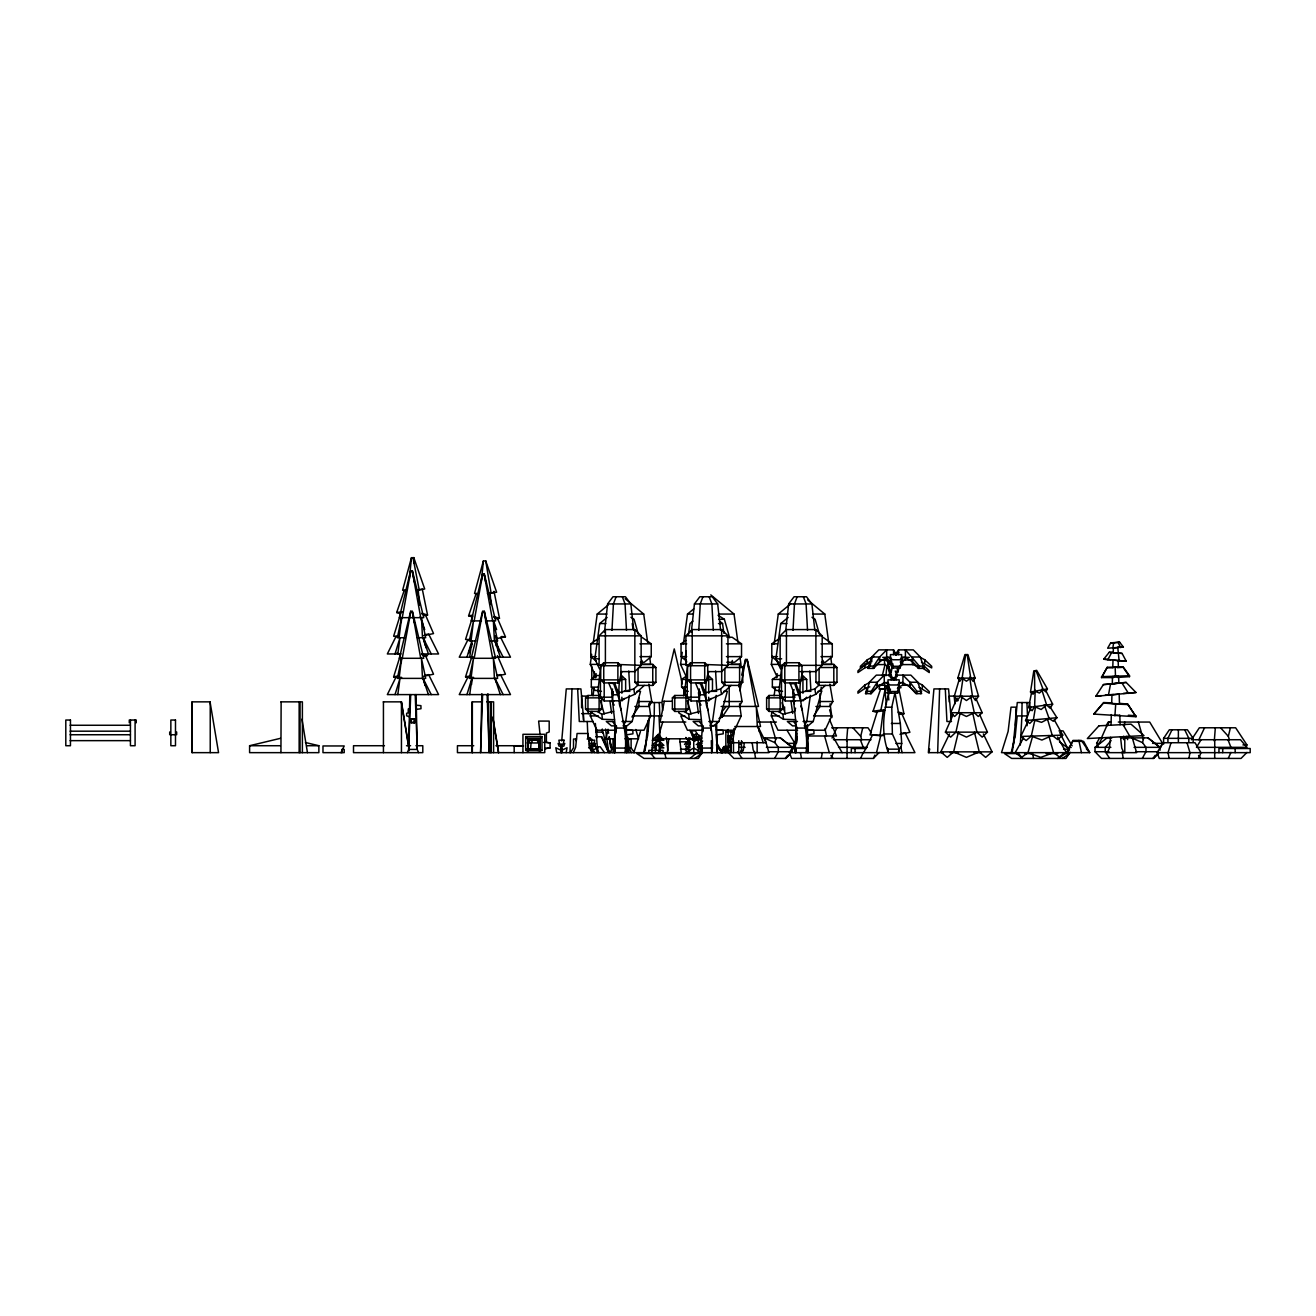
<?xml version="1.0" encoding="UTF-8"?>
<svg xmlns="http://www.w3.org/2000/svg" width="1316" height="1316" viewBox="0 0 1316 1316"><rect width="100%" height="100%" fill="white"/><g stroke="black" fill="none" stroke-linecap="round" stroke-linejoin="round"><path stroke-width="1.5" d="M587.956 695.473L587.956 711.43L585.554 709.044L585.554 697.858L587.956 695.473L599.109 695.473L601.511 697.858L601.511 709.044L599.109 711.43L587.759 711.314M599.109 711.43L599.109 695.473M603.748 662.721L603.748 682.905L617.878 682.905L620.905 679.895L620.905 665.731L617.878 662.721L603.748 662.721L600.721 665.731L600.721 679.895L603.748 682.905M621.086 671.621L634.838 671.621L641.139 665.353L641.139 635.842L634.838 629.574L605.393 629.574L605.393 664.481M617.878 682.905L617.878 662.721M621.876 697.2L621.859 700.967L624.393 698.467M634.838 671.621L634.838 629.574M634.888 671.571L634.888 682.264L638.046 685.406L652.752 685.406L652.752 664.383L641.139 664.383M674.779 695.473L674.779 711.43L685.949 711.43L688.334 709.044L688.334 697.858L685.949 695.473L674.779 695.473L672.394 697.858L672.394 709.044L674.779 711.43M685.949 711.43L685.949 695.473M690.571 662.721L690.571 682.905L704.702 682.905L707.728 679.895L707.728 665.731L704.702 662.721L690.571 662.721L687.544 665.731L687.544 679.895L690.571 682.905M707.926 671.621L721.661 671.621L727.962 665.353L727.962 635.842L721.661 629.574L692.216 629.574L692.216 664.481M704.702 682.905L704.702 662.721M708.699 697.2L708.699 700.967L711.216 698.467M721.661 629.574L721.711 682.264L724.869 685.406L739.592 685.406L739.592 664.383L727.962 664.383M769.005 695.473L769.005 711.43L780.174 711.43L782.559 709.044L782.559 697.858L780.174 695.473L769.005 695.473L766.619 697.858L766.619 709.044L769.005 711.43M780.174 711.43L780.174 695.473M784.797 662.721L784.797 682.905L798.927 682.905L801.954 679.895L801.954 665.731L798.927 662.721L784.797 662.721L781.77 665.731L781.77 679.895L784.797 682.905M800.177 671.621L815.887 671.621L822.187 665.353L822.187 635.842L815.887 629.574L786.442 629.574L786.442 664.481M798.927 682.905L798.927 662.721M815.887 629.574L815.936 682.264L819.095 685.406L833.818 685.406L833.818 664.383L822.187 664.383M571.966 688.91L570.009 752.653M654.184 716.496L654.43 702.547M939.608 688.91L937.666 752.653M1021.841 716.496L1022.088 702.547M409.819 694.585L408.667 749.429L407.384 752.653M481.837 693.746L480.587 752.653L482.61 694.601M615.214 736.598L614.786 752.653L615.444 728.061L611.66 692.841L612.516 688.992M615.312 732.568L615.46 726.547M654.282 715.937L651.979 750.762M795.95 748.639L795.851 752.653L796.048 748.788M796.098 742.619L796.525 726.547M1021.923 715.937L1020.311 745.07M614.95 725.955L614.111 752.653L615.164 742.454M647.62 731.416L647.867 723.323M796.015 725.955L795.177 752.653L795.588 748.574M1015.458 725.346L1016.018 707.169L1011.017 707.169L1008.122 731.416L1001.492 752.653L1089.73 752.653L1083.611 741.336L1072.754 741.336L1066.634 752.653L1069.447 750.038M1111.017 725.198L1111.346 714.588M1112.777 667.525L1113.007 660.056L1118.156 660.583M1113.385 647.669L1113.237 652.654L1122.087 653.427L1126.266 661.29L1103.663 659.217L1109.289 652.243L1113.336 652.539M1031.711 691.805L1028.619 707.482L1032.122 710.722L1034.623 706.659L1035.182 690.127M1119.702 703.386L1127.664 704.044L1136.004 716.726L1093.843 714.095L1103.779 702.547L1111.74 702.876M1093.843 714.095L1103.779 702.547M1136.004 716.726L1127.664 704.044M410.691 694.601L408.667 749.429L417.238 749.429L418.521 752.653M615.181 744.922L614.786 752.653L615.246 746.912M615.773 733.308L616.168 725.577M796.345 742.981L796.838 733.308M471.572 647.061L471.802 642.998M471.572 684.468L471.901 678.382L466.95 694.601M611.956 630.364L613.42 603.945L616.118 596.757M698.78 630.364L700.244 603.945L702.941 596.757M793.005 630.364L794.469 603.945L797.167 596.757M616.151 731.614L616.48 725.873M702.086 746.912L701.741 752.653L700.935 748.064L702.267 728.061L698.483 692.841L699.355 688.992M702.974 731.614L703.32 725.873M796.081 740.793L796.673 730.528M796.196 748.837L795.966 752.653L795.144 748.064L796.493 728.061L792.709 692.841L794.107 689.617M796.525 743.096L796.871 737.355M887.576 748.064L888.399 752.653C880.618 732.124 883.168 709.456 890.471 689.107M1114.915 715.838L1115.705 704.044L1127.648 704.537M401.314 621.678L401.594 617.665L397.35 637.734L404.95 637.734M401.314 662.326L401.594 658.296L397.35 678.382L425.693 678.382L421.449 658.296L422.502 678.382M530.628 748.738L531.055 742.964L532.733 740.184M649.298 706.528L649.611 702.547L662.014 702.547L662.655 710.508M846.632 741.105L847.685 727.781M1214.29 741.105L1215.326 727.781M560.912 750.712L561.406 744.872M561.718 740.974L566.275 688.91L580.915 688.91L583.843 721.513M1124.39 725.938L1124.719 722.056M645.12 750.614L648.097 720.428M1013.123 746.534L1017.268 702.547L1029.671 702.547L1030.296 710.508M649.545 715.937L647.636 735.562L643.54 752.653M409.325 579.024L411.464 557.836L413.783 557.622L424.706 588.976L419.212 589.946L413.01 557.754L411.464 557.655L402.614 590.259L406.315 590.473M481.442 580.34L483.383 561.077L485.703 560.846L496.625 592.216L487.446 593.384M847.109 739.724L847.043 758.427M884.928 685.439L884.533 689.288L878.989 688.959L879.927 685.143M885.898 675.799L886.869 666.176M1214.75 739.724L1214.684 758.427M667.327 752.653L668.758 738.802M796.229 742.454L796.854 736.335M1110.572 737.322L1109.404 748.113L1107.315 752.653L1136.58 752.653L1132.336 737.881M599.487 696.986L597.908 691.328L600.853 664.909M604.455 632.387L607.614 603.945L612.993 596.757L625.445 596.757L630.841 603.945L633.769 630.364M686.327 696.986L684.748 691.328L687.676 664.909M691.278 632.387L694.437 603.945L699.832 596.757L712.285 596.757L717.681 603.945L720.609 630.364M780.536 696.986L778.973 691.328L781.901 664.909M785.734 630.364L788.662 603.945L794.058 596.757L806.511 596.757L811.906 603.945L814.834 630.364M655.302 750.827L655.977 745.366M1014.439 738.062L1015.261 731.416M399.093 637.734L401.594 617.665M399.093 678.382L401.594 658.296M471.013 640.974L473.513 620.889L469.269 640.974L475.75 640.974M471.013 678.382L473.513 658.296L469.269 678.382L497.629 678.382L493.368 658.296L494.421 678.382M883.233 710.887L877.262 711.676L869.991 734.904L880.042 735.628L883.365 709.85M397.81 653.953L399.982 637.734L395.03 653.953M397.81 694.601L399.982 678.382L395.03 694.601M469.73 657.194L471.901 640.974L466.95 657.194M469.73 694.601L471.901 678.382M732.634 742.717L734.525 728.538M596.082 676.934L590.275 664.399L591.657 654.332M593.335 642.257L597.217 614.062L608.074 605.113M599.487 668.824L594.832 658.806L599.701 623.554L607.12 617.434M614.588 730.216L596.921 730.216L590.275 715.904L590.835 711.874M593.055 695.769L594.158 687.709M595.556 677.641L596.115 673.611M686.376 676.934L680.569 664.399L682.231 652.325M683.349 644.264L687.511 614.062L693.713 608.946M686.212 650.976L685.126 658.806L686.672 662.145M688.367 635.299L689.995 623.554L692.956 621.119M683.58 695.769L684.698 687.709M777.147 676.934L771.324 664.399L772.443 656.355M774.104 644.264L778.282 614.062L790.669 603.847M780.536 668.824L775.881 658.806L780.75 623.554L788.169 617.434M797.595 730.216L777.97 730.216L771.324 715.904L771.883 711.874M774.104 695.769L775.223 687.709M776.605 677.641L777.164 673.611M629.328 695.358L625.692 721.497L623.11 725.873L626.975 725.873L632.141 721.497L640.53 691.328L636.977 691.328M716.151 695.358L712.515 721.497L709.933 725.873L713.815 725.873L718.98 721.497L727.37 691.328L723.816 691.328M810.376 695.358L806.741 721.497L805.014 724.409M744.362 742.717L743.343 749.906L741.665 752.653M959.611 678.135L954.297 696.213L957.324 700.523L960.367 696.213L963.016 678.135M1112.826 648.229L1113.616 642.866L1119.62 642.192L1123.387 647.044L1107.628 648.229L1110.688 642.866L1119.62 642.192M967.161 654.595L970.731 678.135L972.886 681.195L975.041 678.135L967.902 654.595L964.941 654.595L957.818 678.135L959.973 681.195L962.111 678.135L965.681 654.595M593.582 677.641L594.47 671.95M1034.524 670.815L1034.721 691.245L1033.093 694.223L1030.494 692.035L1033.8 670.946L1036.712 670.403L1047.421 688.86L1045.792 691.838L1043.193 689.666L1035.988 670.551M644.774 750.811L646.6 739.724M1012.119 752.653L1013.945 741.566M1031.004 707.153L1025.559 720.576L1029.77 723.405L1033.405 719.868L1035.577 706.528M621.876 671.621C612.466 698.582 629.064 725.396 624.952 752.653M708.699 671.621C699.29 698.582 715.888 725.396 711.792 752.653M802.925 671.621C793.515 698.582 810.113 725.396 806.017 752.653M896.262 676.161L897.611 668.1M899.256 748.064L898.433 752.653L899.256 749.166L892.38 733.966L891.787 707.202L894.864 693.269M900.884 748.064L901.707 743.458L900.358 723.455L894.913 692.15M593.977 744.346L594.717 740.184L589.601 740.184M566.176 752.653L567.048 747.784L562.031 750.169M596.888 752.653L597.76 747.784L592.743 750.169M402.252 617.665L410.839 570.716M402.252 658.296L410.839 611.364M474.171 620.889L482.758 573.957M474.171 658.296L482.758 611.364M739.937 690.785L745.662 659.481M789.962 682.905L794.667 694.799L793.564 700.803L800.753 700.803L815.755 694.305L825.329 685.406M655.384 751.074L655.977 747.916M821.233 758.427L822.336 752.653M1108.401 695.358L1110.54 684.057L1126.167 682.428L1135.988 692.496L1095.767 696.312L1103.384 684.583L1126.167 682.428M1188.891 758.427L1189.977 752.653L1187.016 742.734M664.333 701.28L660.073 722.04L685.8 722.04M880.684 688.844L873.051 711.249L880.881 710.114L885.175 689.156L882.181 688.959M774.63 758.427L778.315 751.732L778.315 747.34L774.91 742.619L775.93 737.881M1142.288 758.427L1145.973 751.732L1145.973 747.34L1142.551 742.619L1143.571 737.881M957.143 698.056L950.662 712.713L954.61 716.463L958.542 712.713L962.193 696.213M953.195 714.489L945.414 732.14L950.662 737.125L955.926 732.14L960.203 712.713M886.392 704.586L885.142 692.841L886.82 685.356M888.909 676.013L890.159 670.387M890.093 677.016L893.021 663.922M1028.47 720.313L1020.772 736.45L1026.151 740.546L1031.267 736.121L1034.952 719.72M928.866 752.653L929.721 748.969M861.733 739.773L860.713 736.351L862.737 727.781M1229.391 739.773L1228.354 736.351L1230.394 727.781M898.4 667.623L897.627 672.558L899.19 667.804M900.062 667.952L901.625 659.744L890.455 659.744L893.367 667.952L900.062 667.952L901.625 663.215L901.625 654.611L890.455 654.611L890.455 663.215L892.018 667.952L892.018 666.291M897.627 693.203L899.19 684.978L888.004 684.978L890.916 693.203L897.627 693.203L899.19 688.449L899.19 679.846L888.004 679.846L888.004 688.449L889.567 693.203L888.399 686.623M738.852 686.87L739.789 682.955M741.681 675.141L745.448 659.481L747.225 659.481L758.526 706.429L721.135 706.478M1011.198 752.653L1015.294 735.562L1017.202 715.937L1026.661 715.937L1027.122 725.758M949.494 733.933L940.808 751.864L947.207 757.374L953.623 751.864L958.393 732.14M483.383 560.896L474.533 593.483L478.234 593.713M882.312 675.585L885.158 664.136M876.505 752.653L880.799 735.43L884.517 735.183M795.571 708.123L794.7 711.314L782.938 714.275L778.233 711.43M804.158 725.873L808.024 725.873L813.206 721.497L821.595 691.328L821.135 687.265M701.033 748.705L701.971 745.366M807.366 739.691L808.419 735.989M1023.503 737.963L1015.162 752.653L1021.578 757.374L1027.977 752.653L1032.682 736.072M640.481 731.416L633.851 752.653M608.321 729.492L605.574 738.802L615.279 738.802M662.721 722.04L657.77 738.802L693.976 738.802L689.88 730.413M1171.01 742.734L1168.049 752.653L1169.134 758.427M734.246 728.307L729.854 742.717L766.06 742.717L757.884 726.514L759.431 731.91M400.887 612.976L393.632 636.204L397.646 636.483M401.66 677.427L393.632 676.852L400.887 653.624M472.806 616.201L465.551 639.444L469.565 639.724M473.579 677.427L465.551 676.852L471.605 657.49M868.938 668.396L871.784 656.997L878.775 649.874L893.58 649.874L896.032 655.039L898.499 649.874L913.304 649.874L920.295 656.997L924.095 668.396L918.403 668.396L912.399 661.8L905.408 657.358L905.408 649.874L919.358 666.077L919.358 668.396L912.399 661.8M866.487 693.631L869.333 682.247L876.324 675.124L891.129 675.124L893.597 680.29L896.064 675.124L910.853 675.124L917.861 682.247L921.644 693.631L915.952 693.631L909.948 687.051L902.957 682.593L898.779 682.593M400.492 613.733L396.692 612.532L404.308 590.144M472.411 616.957L468.611 615.773L476.228 593.384M468.611 653.18L471.786 643.853M564.794 743.425L563.824 746.139L559.053 746.139L558.083 743.425M831.103 758.427L833.308 752.653M1198.761 758.427L1200.949 752.653L1195.027 742.734L1162.999 742.734L1157.077 752.653L1159.264 758.427L1241.054 758.427L1246.943 752.423M1107.546 725.61L1109.01 722.056M872.722 668.396L879.68 661.8L879.68 656.997L871.784 656.997L867.984 668.396L873.676 668.396L879.68 661.8L886.671 657.358L886.671 649.874L879.68 656.997L873.676 666.077L873.676 668.396M867.063 687.692L865.533 693.631L871.241 693.631L877.246 687.051L884.237 682.593L888.415 682.593M795.341 742.734L789.419 752.653L791.623 758.427L873.396 758.427L874.877 755.055M1245.462 748.294L1246.943 744.922L1235.642 727.781L1199.353 727.781L1191.441 739.773M1101.508 737.799L1106.97 725.412M573.299 752.653L575.651 747.34L577.082 733.489L588.071 733.489L589.502 747.34L591.855 752.653M612.779 752.653L615.131 747.34M860.598 758.427L863.28 752.423M1228.239 758.427L1230.937 752.423M792.972 747.587L794.913 743.359L787.001 730.248M1160.613 747.587L1162.571 743.359L1149.707 722.056L1118.304 722.056M739.526 703.83L741.204 715.904L734.558 730.216L716.891 730.216M830.067 703.83L831.728 715.904L825.083 730.216L807.415 730.216M722.122 751.123L724.261 746.534M832.041 738.062L836.877 727.781M1198.876 739.773L1204.535 727.781M1171.997 729.788L1167.934 738.342L1167.934 742.273M340.992 752.653L344.216 745.958L322.979 745.958L322.979 752.653L344.216 752.653L344.216 749.429L341.913 749.429L341.913 752.653M1101.953 738.046L1099.321 743.359L1096.623 743.359L1098.186 747.126M396.215 636.089L387.332 653.953L400.13 653.953M396.215 676.737L387.332 694.601L438.573 694.601L428.621 674.615L424.904 675.421M468.134 639.329L459.251 657.194L473.809 657.194M468.134 676.737L459.251 694.601L510.493 694.601L500.541 674.615L496.823 675.421M863.707 752.653L872.59 734.805M655.187 740.283L658.082 734.476L663.873 740.283L652.275 740.283L658.082 734.476L660.977 740.283M655.187 745.366L658.082 739.559L663.873 745.366L652.275 745.366L658.082 739.559L660.977 745.366M721.661 752.653L724.507 746.995M700.556 739.773L698.944 736.582L693.861 736.582L692.249 739.773L700.556 739.773L700.556 748.738M1066.634 752.653L1073.05 740.415L1081.357 740.415L1089.73 752.653L1086.325 748.738M1107.825 659.744L1111.642 652.539L1122.087 653.427M1096.623 743.359L1099.502 738.046M1106.246 725.61L1108.171 722.056L1110.605 722.056M720.773 752.653L723.932 746.995L725.544 746.995M697.793 751.14L700.326 746.616L697.529 747.718L698.631 737.618L693.746 740.711L688.877 737.618L689.979 747.718L687.182 746.616L689.716 751.14M790.867 752.653L795.604 744.313M648.821 684.106L651.782 701.527L648.952 706.478L634.871 706.478M739.247 706.478L742.076 701.527L739.115 684.106M721.217 751.123L723.849 746.534L727.633 746.534M829.87 684.106L832.831 701.527L830.001 706.478L815.92 706.478M867.984 668.396L870.83 663.445M865.533 693.631L867.441 690.341M1113.517 677.592L1101.508 677.592L1107.233 667.294L1123.074 666.768L1129.49 675.717L1129.506 676.654L1117.514 677.46M1201.08 739.724L1196.458 747.34L1246.943 747.34L1240.462 739.724L1194.533 739.724M899.683 666.373L901.625 663.215M897.249 691.624L899.19 688.449M1101.508 677.592L1107.233 667.294M1045.973 690.949L1052.652 704.192L1050.152 708.255L1046.648 705.014L1041.647 689.239M570.338 752.653L573.513 747.817L573.513 739.033L576.54 739.033M609.818 752.653L613.009 747.817L613.009 739.033M702.431 752.193L698.352 758.427L644.001 758.427L636.862 753.575L701.856 753.575L694.7 758.427M1070.089 752.193L1065.993 758.427L1011.659 758.427L1004.503 753.575L1018.535 753.575L1022.598 758.427M871.241 693.631L871.241 691.328L877.246 682.247L884.237 675.124L884.237 682.593M631.96 716.99L638.951 706.478L638.885 697.661M718.997 718.487L722.254 716.99L729.245 706.478L729.179 686.047M814.012 715.493L820 706.478L819.95 693.779M1163.591 744.231L1163.591 738.342L1169.365 729.788L1187.394 729.788L1193.151 738.342L1193.151 742.273M973.248 678.135L978.561 696.213L975.518 700.523L972.491 696.213L969.695 677.148M697.25 738.918L698.944 736.582M785.29 758.427L787.642 755.285M1152.948 758.427L1155.284 755.285M411.201 722.813L411.201 718.898L411.201 722.813L414.672 722.813L414.672 718.898L411.201 718.898M726.169 706.478L722.254 711.397L722.254 716.99M699.767 746.073L702.102 743.195M739.937 744.642L742.306 741.944M1111.132 740.579L1105.226 747.34L1105.226 751.732L1109.701 758.427M699.553 752.653L702.415 749.528L698.862 748.245L699.717 742.948L696.213 744.593M684.485 744.461L687.396 741.385L690.061 744.28M690.719 738.194L687.873 741.122L685.702 746.337L687.149 749.034M785.767 758.427L789.649 754.413M1153.425 758.427L1158.606 753.081L1153.54 758.427L1101.525 758.427L1095.027 751.732L1095.027 747.34L1107.052 737.881L1111.872 737.881M789.797 754.413L785.882 758.427L733.884 758.427L727.386 751.732M873.396 758.427L879.285 752.423M725.856 731.861L728.143 729.558L728.143 750.367L725.856 750.367L725.856 731.861L731.844 731.861M602.712 665.337L599.093 665.353L599.093 635.842L605.393 629.574M689.551 665.337L685.916 665.353L685.916 635.842L692.216 629.574M652.752 685.406L655.911 682.264L655.911 667.508L652.752 664.383M782.658 667.87L780.141 665.353L780.141 635.842L786.442 629.574M739.592 685.406L742.75 682.264L742.75 667.508L739.592 664.383M802.925 700.967L806.708 697.217M833.818 685.406L836.96 682.264L836.96 667.508L833.818 664.383M411.744 719.424L414.672 718.898M1049.707 706.347L1056.945 717.73L1053.31 721.267L1049.099 718.437L1044.197 704.718M870.287 693.631L877.246 687.051L877.246 682.247L869.333 682.247M975.715 698.056L982.18 712.713L978.249 716.463L974.301 712.713L970.665 696.213M979.647 714.489L987.428 732.14L982.18 737.125L976.933 732.14L972.656 712.713M873.906 656.322L867.326 659.744L860.384 666.291L860.384 667.952L870.616 662.145M869.827 661.767L864.875 664.35L857.95 670.897L857.95 672.558L864.875 667.804L869.827 666.209M869.827 682.412L864.875 684.978L857.95 691.525L857.95 693.203L864.875 688.449L869.827 686.853M540.728 738.457L539.346 739.74L528.358 739.74L526.976 738.457M614.605 682.905L618.306 692.841L633.786 688.975L637.832 685.192M613.24 691.344L612.516 700.803L619.688 700.803L634.707 694.305L644.264 685.406M701.428 682.905L705.146 692.841L720.609 688.975L724.655 685.192M700.079 691.344L699.339 700.803L706.528 700.803L721.546 694.305L731.104 685.406M795.654 682.905L799.355 692.841L814.834 688.975L818.881 685.192M1043.193 689.666L1039.443 693.022L1034.721 691.245M699.915 743.507L702.662 741.072M1054.215 719.77L1062.769 735.134L1057.653 739.559L1052.274 735.463L1047.355 718.602M983.348 733.933L992.05 751.864L985.635 757.374L979.236 751.864L974.449 732.14M690.061 758.427L695.901 753.575M1057.719 758.427L1063.558 753.575L1069.497 753.575L1062.357 758.427M539.346 750.811L542.011 750.367L542.011 736.582L539.346 739.74L539.346 750.811L540.728 750.63L526.976 750.63L528.358 750.811L528.358 739.74L525.693 736.582L525.693 750.367L528.358 750.811M1046.648 705.014L1041.137 709.489L1034.623 706.659M641.863 637.257L651.239 643.82L651.239 656.635L644.281 662.277L640.399 662.277M726.942 637.257L732.157 637.257L741.533 643.82L741.533 656.635L734.575 662.277L726.81 662.277M822.911 637.257L832.288 643.82L832.288 656.635L825.346 662.277L821.464 662.277M730.38 744.988L727.386 747.34L727.386 750.268M970.731 678.135L966.421 681.195L962.111 678.135M972.491 696.213L966.421 700.523L960.367 696.213M699.24 748.278L702.185 746.188L699.24 743.491M596.312 661.142L590.752 656.635L590.752 643.82L598.566 638.342M598.977 690.505L595.49 690.505L591.312 687.133L591.312 679.434L596.938 675.503L600.063 675.503M686.607 661.142L681.046 656.635L681.046 643.82L685.735 640.53M685.784 690.505L681.606 687.133L681.606 679.434L687.232 675.503M778.759 662.277L771.801 656.635L771.801 643.82L779.615 638.342M780.026 690.505L776.539 690.505L772.36 687.133L772.36 679.434L777.986 675.503L781.112 675.503M656.635 745.35L652.275 747.916L655.187 747.916M900.226 659.184L903.681 657.358M897.792 684.435L901.246 682.593M1049.099 718.437L1041.548 722.336L1033.405 719.868M692.249 735.858L696.279 733.884L700.309 735.858L701.839 738.194M974.301 712.713L966.421 716.463L958.542 712.713M976.933 732.14L966.421 737.125L955.926 732.14M1052.274 735.463L1041.91 740.053L1031.267 736.121M979.236 751.864L966.421 757.374L953.623 751.864M900.226 662.047L905.112 659.99L912.909 659.99M899.42 665.962L902.661 664.596L912.432 664.596L917.367 666.209M897.792 687.297L902.661 685.241L910.475 685.241M543.59 742.504L546.387 741.401L546.387 733.078L549.183 731.976L549.183 721.086L538.639 721.086L540.086 734.822M1057.554 737.059L1066.404 752.653L1060.005 757.374L1053.59 752.653L1040.792 757.374L1027.977 752.653M409.44 712.417L406.66 713.321L406.611 715.772L409.358 716.809M410.181 708.419L408.305 708.946L408.207 711.693L410.033 712.351M597.184 711.43L601.873 714.275L613.634 711.314M684.007 711.43L688.712 714.275L700.474 711.314M305.411 742.504L318.867 745.728L318.867 752.653L249.596 752.653L249.596 745.728L280.39 738.342M424.904 634.773L428.621 633.967L438.573 653.953L421.581 653.953M901.279 733.489L904.997 732.667L914.949 752.653L789.419 752.653M423.62 635.612L433.523 633.588L425.512 615.016L421.926 614.046M497.53 638.441L505.443 636.812L497.432 618.257L493.845 617.27M393.632 676.852L397.58 676.029M423.62 676.26L433.523 674.22L425.512 655.664L421.926 654.694M465.551 676.852L469.516 676.029M497.53 675.848L505.443 674.22L497.432 655.664M899.996 734.312L909.899 732.288L901.871 713.716L898.302 712.746M494.207 592.315L490.144 593.105L491 604.505M1030.494 692.035L1047.421 688.86M485.703 560.846L491.131 593.171M897.413 688.334L901.082 687.676M626.268 734.871L632.947 733.818L632.832 730.429L626.12 729.788M716.562 734.871L723.241 733.818L723.126 730.429L716.414 729.788M807.333 734.871L813.995 733.818L813.88 730.429L807.169 729.788M396.692 612.532L402.548 611.693M423.637 615.625L427.552 615.065L422.288 589.091L418.225 589.881L419.376 605.08M468.611 615.773L472.526 615.214M495.556 618.849L499.471 618.29L494.01 591.312M423.637 656.256L427.552 655.697L421.844 653.92M900.012 714.325L903.928 713.765L898.663 687.791M550.072 747.916L544.989 748.623L550.072 747.916L550.072 742.898L544.989 742.191L550.072 742.898M416.382 709.373L420.988 708.732L420.923 705.656L416.3 705.212M1028.619 707.482L1052.652 704.192M1095.767 696.312L1101.377 695.605M1105.259 695.161L1113.287 694.404M1119.176 694.141L1111.954 694.815L1111.691 703.435L1119.472 703.912L1119.176 694.042M1025.559 720.576L1056.945 717.73M1103.384 684.583L1110.54 684.057M1123.354 693.45L1135.988 692.496M1117.152 667.689L1123.091 667.294L1129.506 676.654M1101.492 676.654L1129.49 675.717M1113.385 647.916L1117.761 647.62M880.042 735.628L884.039 735.364M1112.793 667.196L1118.353 666.998M1114.537 676.885L1118.649 676.753M1020.772 736.45L1062.769 735.134M641.139 635.842L599.093 635.842M727.962 635.842L685.916 635.842M822.187 635.842L780.141 635.842M620.905 665.731L600.721 665.731M707.728 665.731L687.544 665.731M801.954 665.731L781.77 665.731M655.911 667.508L638.951 667.525M742.75 667.508L725.79 667.525M836.96 667.508L820.016 667.525M621.876 693.269L621.876 679.517L625.643 679.5L625.643 691.311M600.721 679.895L620.905 679.895M708.699 693.269L708.699 679.517L712.482 679.5L712.482 691.311M687.544 679.895L707.728 679.895M802.925 693.269L802.925 679.517L806.708 679.5L806.708 691.311M781.77 679.895L801.954 679.895M634.888 682.264L655.911 682.264M721.711 682.264L742.75 682.264M815.936 682.264L836.96 682.264M600.425 679.5L600.425 697.217L612.055 697.2M687.248 679.5L687.248 697.217L698.878 697.2M601.511 697.858L585.554 697.858M781.474 679.5L781.474 697.217L795.061 697.2M688.334 697.858L672.394 697.858M782.559 697.858L766.619 697.858M585.554 709.044L601.511 709.044M672.394 709.044L688.334 709.044M766.619 709.044L782.559 709.044M485.423 620.889L495.639 620.889L484.337 573.957L482.561 573.957L471.243 620.889L481.459 620.889M607.614 603.945L630.841 603.945M694.437 603.945L717.681 603.945M788.662 603.945L811.906 603.945M484.337 611.364L482.561 611.364L471.243 658.296L495.639 658.296L484.337 611.364L486.739 625.051M597.217 614.062L606.906 614.062M630.167 614.062L643.721 614.062L647.62 642.257M687.511 614.062L693.335 614.062M718.52 614.062L734.032 614.062L737.914 642.257M778.282 614.062L787.971 614.062M813.156 614.062L824.787 614.062L828.669 642.257M718.865 619.277L724.359 619.277L729.656 637.799M599.701 623.554L605.804 623.554M718.47 623.554L722.55 623.554L723.899 633.341M780.75 623.554L786.853 623.554M417.287 637.734L425.693 637.734L421.449 617.665L422.502 637.734M490.523 640.974L497.629 640.974L493.368 620.889L494.421 640.974M1110.688 642.866L1113.616 642.866M590.752 643.82L598.303 643.82M639.905 643.82L651.239 643.82M681.046 643.82L686.705 643.82M726.416 643.82L741.533 643.82M771.801 643.82L777.476 643.82M820.954 643.82L832.288 643.82M1118.189 647.044L1123.387 647.044M898.812 652.374L896.032 652.374L896.032 655.039M590.752 656.635L596.411 656.635M639.905 656.635L651.239 656.635M681.046 656.635L686.705 656.635M726.416 656.635L741.533 656.635M771.801 656.635L777.476 656.635M820.954 656.635L832.288 656.635M920.295 656.997L912.399 656.997L912.432 664.596M493.5 657.194L510.493 657.194L500.541 637.191M882.723 657.358L890.866 657.358M901.213 657.358L909.356 657.358M594.832 658.806L598.681 658.806M775.881 658.806L781.655 658.806M879.154 659.99L886.968 659.99L891.853 662.047L890.455 659.99M891.738 664.35L888.004 664.35L890.916 672.558L888.004 667.804L888.004 659.201M590.275 664.399L598.336 664.399M640.612 664.399L650.68 664.399L649.561 656.355M680.569 664.399L686.607 664.399M730.906 664.399L740.974 664.399L739.855 656.355M771.324 664.399L779.385 664.399M821.661 664.399L831.728 664.399L830.61 656.355M876.719 664.596L884.533 664.596L889.402 666.653M799.783 665.337L822.187 665.353M868.938 666.077L873.676 666.077M893.367 666.291L900.062 666.291M919.358 666.077L924.095 666.077M1107.233 667.821L1113.188 667.821M957.818 678.135L975.041 678.135M591.312 679.434L598.566 679.434M681.606 679.434L687.051 679.434M772.36 679.434L781.441 679.434M917.861 682.247L909.948 682.247L902.957 675.124L902.957 682.593M608.913 682.905L613.667 683.678L619.688 700.803M695.753 682.905L700.507 683.678L706.528 700.803M790.044 683.678L794.716 683.678L800.753 700.803M876.719 685.241L884.533 685.241L889.402 687.297M591.312 687.133L598.566 687.133M681.606 687.133L687.051 687.133M772.36 687.133L779.615 687.133M597.908 691.328L601.461 691.328M624.064 691.328L629.887 691.328M684.748 691.328L688.301 691.328M710.903 691.328L716.71 691.328M778.973 691.328L782.526 691.328M805.129 691.328L810.936 691.328M818.042 691.328L821.595 691.328M866.487 691.328L871.241 691.328M890.916 691.525L897.627 691.525M916.907 691.328L916.907 693.631L909.948 687.051L909.948 682.247L916.907 691.328L921.644 691.328M885.142 692.841L888.465 692.841M794.667 694.799L799.338 694.799L798.434 689.617M586.508 696.098L581.59 696.098L581.59 707.778M954.297 696.213L978.561 696.213M956.551 700.704L958.015 700.704M600.425 697.217L604.192 700.967L614.013 700.967M687.248 697.217L691.032 700.967L700.852 700.967M781.474 697.217L785.257 700.967L795.061 700.967M672.262 701.28L662.063 701.28L674.253 648.92L682.379 683.827M638.885 701.527L651.782 701.527M723.652 701.527L742.076 701.527M819.95 701.527L832.831 701.527M280.933 701.856L302.384 701.856L302.384 752.653M383.252 701.856L401.446 701.856L408.815 746.879M482.347 701.856L472.148 701.856L472.148 752.653M486.788 701.856L493.599 701.856L493.599 752.653M885.142 707.202L891.787 707.202M950.662 712.713L982.18 712.713M581.59 713.617L591.229 713.617M590.275 715.904L598.336 715.904M632.552 715.904L662.277 715.937M684.83 715.904L680.8 715.904L687.445 730.216L703.155 730.216M721.069 715.904L741.204 715.904M771.324 715.904L779.385 715.904M813.601 715.904L831.728 715.904M593.22 721.513L579.287 721.513L577.658 688.91M621.991 721.497L632.141 721.497M708.83 721.497L718.98 721.497M797.512 721.497L787.363 721.497L792.528 725.873L796.41 725.873L793.811 721.497M803.056 721.497L813.206 721.497M951.501 721.513L946.928 721.513L945.299 688.91M411.744 722.122L414.672 722.813M758.345 722.056L776.391 722.056M891.36 723.455L900.358 723.455M70.126 725.264L130.432 725.264M712.038 725.577L715.74 725.577L717.352 752.653L716.513 744.494M734.805 726.514L760.516 726.514L756.256 706.429L757.325 726.514M831.712 727.781L867.984 727.781L871.373 732.913M615.444 728.061L624.426 728.061M702.267 728.061L711.265 728.061M796.493 728.061L805.491 728.061M626.367 730.216L644.034 730.216L650.68 715.904L649.002 703.83M1058.969 730.89L1063.081 730.89L1072.145 745.859M70.126 731.186L130.432 731.186M596.099 732.107L603.057 732.107L607.038 748.919M945.414 732.14L987.428 732.14M883.381 733.966L892.38 733.966M70.126 734.739L130.432 734.739M170.85 734.739L175.489 734.739M806.494 735.989L836.482 735.989L829.475 719.391M525.693 736.582L542.011 736.582M595.868 736.763L601.741 736.763L609.982 752.653M590.456 737.865L587.939 737.865L587.249 721.513M763.445 737.881L780.355 737.881L792.396 747.34L766.405 747.34M1121.002 737.881L1148.013 737.881L1160.038 747.34L1160.038 750.268M1163.591 738.342L1193.151 738.342M624.968 738.802L638.556 738.802L635.809 729.492M732.913 738.753L731.12 738.753L731.12 735.759L727.814 735.759L727.814 742.454L732.913 742.454M587.101 739.033L591.624 739.033L591.575 751.025M626.597 739.033L631.121 739.033L631.121 747.817L634.296 752.653M833.439 739.724L871.028 739.724M539.182 740.184L530.595 740.184L527.222 742.964L538.721 742.964L539.149 748.738L526.367 748.738M70.126 740.645L130.432 740.645M679.911 741.813L689.732 741.813M786.902 743.359L794.913 743.359M1152.553 743.359L1162.571 743.359M592.151 743.425L595.523 743.425L594.536 746.139L591.361 746.139M895.867 743.458L901.707 743.458M592.661 743.803L591.558 743.803L591.558 746.04L592.661 746.04L589.519 746.55L589.519 743.31L592.661 743.803L592.743 751.025M591.575 744.346L592.743 744.346M1242.929 744.922L1246.943 744.922M249.596 745.728L280.16 745.728M306.644 745.728L318.867 745.728M384.453 745.728L353.511 745.728L353.511 752.653L422.798 752.653L422.798 745.728L415.922 745.728M406.496 745.728L410.576 745.728M473.744 745.728L457.442 745.728L457.442 752.653L544.758 752.653L544.758 734.295L522.945 734.295L522.945 752.653M495.902 745.728L523.274 745.728M523.538 745.958L514.178 745.958L514.178 752.653M596.839 746.781L600.228 746.781L604.488 752.653M728.801 746.879L730.775 746.879M739.46 747.34L745.103 747.34M838.539 747.34L867.293 747.34M1095.027 747.34L1110.869 747.34M1134.047 747.34L1160.038 747.34M1071.175 747.521L1067.21 747.521L1059.791 732.551M588.614 747.817L591.624 747.817L594.816 752.653M628.094 747.817L631.121 747.817M614.095 748.064L625.774 748.064M700.935 748.064L712.614 748.064M795.144 748.064L806.823 748.064M866.405 748.508L851.304 748.508L851.304 752.653M680.421 749.199L688.169 749.199M887.576 749.166L899.256 749.166M1063.558 749.199L1069.497 749.199L1059.429 741.813M525.693 750.367L542.011 750.367M729.36 750.581L726.81 750.581L726.81 752.653M743.096 750.581L741.122 750.581L741.122 752.653M768.396 751.732L792.396 751.732M940.808 751.864L992.05 751.864M1095.027 751.732L1108.993 751.732M1136.037 751.732L1158.031 751.732M943.391 752.653L928.356 752.653L933.932 688.91L948.556 688.91L951.287 719.753M949.922 752.653L958.196 752.653M973.741 752.653L980.601 752.653M1157.077 752.653L1250.2 752.653L1250.2 748.508L1218.961 748.508L1218.961 752.653M1024.555 753.575L1032.599 753.575L1033.57 758.427M1046.138 753.575L1057.751 753.575M727.962 665.353L704.702 664.481M641.139 665.353L617.878 664.481M772.969 711.43L773.134 713.025L783.481 719.293L795.588 719.688M678.743 711.43L678.924 713.025L689.255 719.293L701.379 719.688M591.92 711.43L592.085 713.025L602.415 719.293L614.539 719.688M413.783 557.622L414.162 563.396M1116.429 715.213L1119.834 715.427M501.429 636.533L505.443 636.812M1103.663 659.217L1110.803 659.744M874.235 734.92L880.799 735.43M880.881 710.114L884.747 710.443M1103.762 703.057L1115.705 704.044M1128.371 715.197L1136.037 715.838M1118.337 660.435L1126.266 661.29M1109.289 652.243L1111.642 652.539M898.219 711.972L903.928 713.765M873.051 711.249L876.867 712.433M493.763 616.513L499.471 618.29M421.844 613.272L427.552 615.065M396.692 653.18L400.492 654.365M921.463 662.145L931.695 667.952L931.695 666.291L924.753 659.744L919.818 657.178M919.012 687.38L929.244 693.203L929.244 691.525L922.319 684.978L917.367 682.412M1131.645 737.881L1142.551 742.619M763.987 737.881L774.91 742.619M560.863 750.169L555.829 747.784L556.717 752.653L681.178 752.653L679.747 738.802M888.399 657.358L891.853 659.184M885.948 682.593L889.402 684.435M702.119 752.653L693.746 748.097L685.389 752.653L768.939 752.653L764.678 737.881M658.082 744.494L663.873 747.916L660.977 747.916L659.053 745.629M727.189 751.913L728.357 752.653M811.988 617.286L815.114 619.277L819.358 634.098M718.092 615.296L724.359 619.277M630.923 617.286L634.065 619.277L638.293 634.098M922.319 667.804L929.244 672.558L929.244 670.897L923.7 665.649M886.145 660.451L889.402 662.935M1147.914 737.881L1159.889 747.34M780.273 737.881L792.248 747.34M807.728 599.997L824.787 614.062M710.772 594.898L734.032 614.062M719.572 621.119L722.55 623.554M625.133 598.731L643.721 614.062M689.897 741.072L685.784 737.437L690.439 743.195M806.708 679.5L802.925 675.75L802.925 679.517M712.482 679.5L708.699 675.75L708.699 679.517M625.643 679.5L621.859 675.75L621.876 679.517M687.955 752.653L685.093 749.528L688.646 748.245L687.791 742.948M1220.557 727.781L1228.354 736.351M852.9 727.781L860.713 736.351M717.549 747.422L722.089 752.653L716.842 742.964M650.877 753.575L654.94 758.427M693.861 736.582L696.411 740.102M1198.563 755.433L1200.669 758.427M830.906 755.433L833.012 758.427M716.842 745.004L722.089 752.653M737.585 751.732L742.043 758.427M705.804 701.527L706.955 703.254M618.981 701.527L620.116 703.254M1121.939 682.971L1128.519 693.45M890.455 663.215L893.367 667.952M888.004 688.449L890.916 693.203M537.027 740.184L538.721 742.964M754.841 752.653L753.18 749.906L752.16 742.717M697.447 734.213L695.424 730.89L691.328 730.89L693.795 735.874M1123.009 724.573L1129.835 736.318M792.791 700.967L794.403 703.747M698.566 700.967L700.984 705.129M611.743 700.967L614.161 705.129M832.65 735.989L842.108 752.653M594.174 744.445L598.829 752.653M1118.09 642.521L1120.706 647.636M496.527 646.37L494.98 640.974L503.156 657.194M496.017 681.984L494.98 678.382L503.156 694.601M425.117 644.939L423.061 637.734L431.237 653.953M425.117 685.587L423.061 678.382L431.237 694.601M1184.745 729.788L1188.825 738.342L1188.825 742.273M1123.831 752.653L1121.742 748.113L1120.525 736.812M601.396 736.763L608.469 752.653M631.335 752.653L628.982 747.34L627.962 737.454M695.835 683.678L700.441 694.799L705.113 694.799L704.225 689.617M608.995 683.678L613.618 694.799L618.29 694.799L617.385 689.617M1227.976 739.724L1230.937 747.34M860.335 739.724L863.28 747.34M803.385 596.757L806.083 603.945L807.547 630.364M709.176 596.757L711.874 603.945L713.338 630.364M622.336 596.757L625.034 603.945L626.498 630.364M694.98 741.286L693.746 737.98L693.746 752.653M800.819 706.001L802.431 710.492M707.136 707.498L708.205 710.492M620.297 707.498L621.382 710.492M895.291 671.078L897.232 676.605M493.418 620.395L496.625 629.624M420.215 616.711L424.706 629.624M757.884 726.514L763.231 742.717M494.98 640.974L500.327 657.194M494.98 678.382L500.327 694.601M423.061 637.734L428.407 653.953M423.061 678.382L428.407 694.601M888.004 667.804L889.567 672.558L889.567 670.897M829.606 709.801L831.959 717.549M1138.356 722.056L1143.423 739.493M770.715 722.056L775.766 739.493M1048.753 735.578L1053.59 752.653M824.573 735.989L829.31 752.653M782.115 702.645L785.257 713.946M687.363 700.754L691.032 713.946M600.54 700.754L604.209 713.946M609.111 737.602L611.989 748.886M900.753 747.143L902.134 752.653M1126.841 736.269L1127.648 739.641M890.85 661.372L891.623 664.646M683.284 687.692L685.093 695.457M1078.873 740.415L1081.439 752.653M824.935 728.603L826.481 735.989M495.425 635.727L498.665 651.716M423.916 637.717L425.94 647.719M664.942 753.575L665.912 758.427M800.391 752.653L801.493 758.427M748.903 669.268L747.044 659.481L755.532 706.429M484.14 573.957L485.637 581.771M414.458 582.445L412.221 570.716L420.725 617.665M414.458 623.093L412.221 611.364L420.725 658.296M659.612 747.916L660.204 751.074M484.107 573.957L492.645 620.889M484.107 611.364L492.645 658.296M607.91 729.344L608.601 733.226M609.308 737.125L611.726 750.712M814.834 688.975L815.755 694.305M720.609 688.975L721.546 694.305M706.067 703.024L706.593 706.001M633.786 688.975L634.707 694.305M619.244 703.024L619.754 706.001M492.858 717.171L498.665 752.653M492.727 717.483L498.484 752.653M401.265 701.856L409.26 750.712M301.973 719.145L307.451 752.653M210.05 701.856L218.555 752.653L192.037 752.653L192.037 701.856L210.231 701.856L210.231 752.653M1122.137 751.732L1123.222 758.427M754.496 751.732L755.565 758.427M1119.126 660.78L1117.761 647.373M791.015 701.379L792.693 713.453M696.806 701.379L698.483 713.453M632.256 623.554L633.062 629.426M609.966 701.379L611.644 713.453M609.144 736.763L610.525 746.698M605.541 729.031L608.469 750.696M659.612 745.366L660.287 750.827M666.324 737.47L667.919 750.762M887.576 688.235L888.843 699.98M782.938 714.275L783.481 719.293M688.712 714.275L689.255 719.293M601.873 714.275L602.415 719.293M954.972 703.879L954.166 696.098L949.247 696.098L949.247 701.938M587.939 709.719L588.334 713.617M807.465 748.574L807.892 752.653L807.415 724.59M627.551 738.802L628.982 752.653M625.774 742.454L626.827 752.653L626.383 726.596M602.3 729.031L602.662 732.979M596.428 729.048L597.168 737.667M595.375 723.471L597.809 752.653M894.88 692.38L895.176 696.18M809.801 671.012L810.82 689.304M715.591 671.012L716.595 689.304M628.752 671.012L629.772 689.304M806.494 725.577L807.892 752.653L807.366 736.236M625.445 725.577L626.827 752.653L625.988 725.955M659.02 715.937L659.941 735.562M1026.908 702.547L1027.516 716.496M659.25 702.547L659.875 716.496M1115.146 666.768L1115.475 675.717M659.119 743.82L659.316 749.117M415.214 694.601L417.238 749.429L416.07 694.585M487.134 694.601L489.157 752.653L487.907 693.746M1118.156 660.517L1118.37 667.327M1119.817 715.131L1120.113 724.721M716.546 734.18L717.121 752.653L716.611 722.583M710.953 726.547L711.068 730.561M711.314 740.612L711.627 752.653M725.313 746.995L725.445 752.653M819.095 685.406L819.095 668.446M785.257 700.967L785.257 681.491M724.869 685.406L724.869 668.446M691.032 700.967L691.032 681.491M638.046 685.406L638.03 668.446M604.192 700.967L604.192 681.491M1235.165 748.508L1235.165 752.653M1222.712 748.508L1222.712 752.653M1178.379 729.788L1178.379 742.273M1124.785 737.881L1124.785 752.653M1123.551 736.269L1123.551 739.641M951.073 713.617L951.073 717.73M924.753 659.744L924.753 663.215M922.319 684.978L922.319 688.449M920.69 691.328L920.69 693.631M918.403 666.077L918.403 668.396M905.112 657.358L905.112 659.99M902.661 659.201L902.661 664.596M902.661 682.593L902.661 685.241M898.499 649.874L898.499 654.611M896.064 675.124L896.064 679.846M893.58 649.874L893.58 654.611M893.597 677.608L893.597 680.29M891.129 675.124L891.129 679.846M886.968 657.358L886.968 659.99M884.533 659.201L884.533 664.596M884.533 682.593L884.533 685.241M871.784 656.997L871.784 661.8M867.326 659.744L867.326 663.215M864.875 664.35L864.875 667.804M864.875 684.978L864.875 688.449M855.055 748.508L855.055 752.653M823.059 660.467L823.059 664.3M795.95 738.342L795.95 742.273M784.599 706.889L784.599 710.837M757.128 741.566L757.128 752.653M741.467 740.678L741.467 752.653M738.802 740.678L738.802 752.653M733.489 730.693L733.489 734.69M733.489 740.678L733.489 752.653M732.305 660.467L732.305 664.3M730.841 730.693L730.841 736.68M730.841 740.678L730.841 752.653L730.775 741.566L728.801 741.566L728.768 752.653M729.311 735.759L729.311 742.454M724.919 752.653L724.919 749.429L722.945 749.429L722.945 752.653M696.279 733.884L696.279 738.194M663.034 752.653L663.034 750.35L648.772 750.35L648.772 752.653M658.905 750.35L658.905 752.653M651.782 750.35L651.782 752.653M642.011 660.467L642.011 664.3M628.505 739.033L628.505 740.875M627.304 736.697L627.304 740.678M592.151 747.784L592.151 751.041M591.789 666.241L591.789 679.533M591.789 689.025L591.789 694.996M589.025 739.033L589.025 740.875M583.432 713.617L583.432 719.786M576.128 739.033L576.128 740.875M562.031 744.346L562.031 752.653M561.438 747.784L561.438 752.653M560.863 744.346L560.863 752.653M540.086 738.868L540.086 749.001M539.889 750.614L539.889 738.309L527.815 738.309L527.815 750.614M491.279 701.856L491.279 752.653M490.358 701.856L490.358 752.653M472.345 701.856L472.345 752.653M414.129 719.424L414.129 722.122M401.446 701.856L401.446 752.653M383.433 701.856L383.433 752.653M300.064 701.856L300.064 752.653M299.143 701.856L299.143 752.653M281.131 701.856L280.933 752.653M192.218 701.856L192.218 752.653M176.657 731.959L176.657 734.739M169.698 731.959L169.698 734.739M136.239 722.797L136.239 720.033L129.281 720.033L129.281 722.797M135.087 720.033L135.087 745.728L130.432 745.728L130.432 720.033M1112.497 676.605L1112.283 683.777L1118.847 683.086L1118.633 676.391L1112.497 676.605M564.005 740.184L563.264 744.346L559.629 744.346L558.872 740.184L564.005 740.184M410.625 570.716L399.324 617.665L423.719 617.665L412.418 570.716L410.625 570.716M410.625 611.364L399.324 658.296L423.719 658.296L412.418 611.364L410.625 611.364M1098.942 725.823L1087.345 738.539L1143.982 735.595L1131.036 724.162L1098.942 725.823M70.455 720.033L65.8 720.033L65.8 745.728L70.455 745.728L70.455 720.033M175.489 720.033L170.85 720.033L170.85 745.728L175.489 745.728L175.489 720.033M612.763 721.497L606.298 721.497L611.479 725.873L615.345 725.873L612.763 721.497M699.602 721.497L693.137 721.497L698.303 725.873L702.185 725.873L699.602 721.497"/></g></svg>
